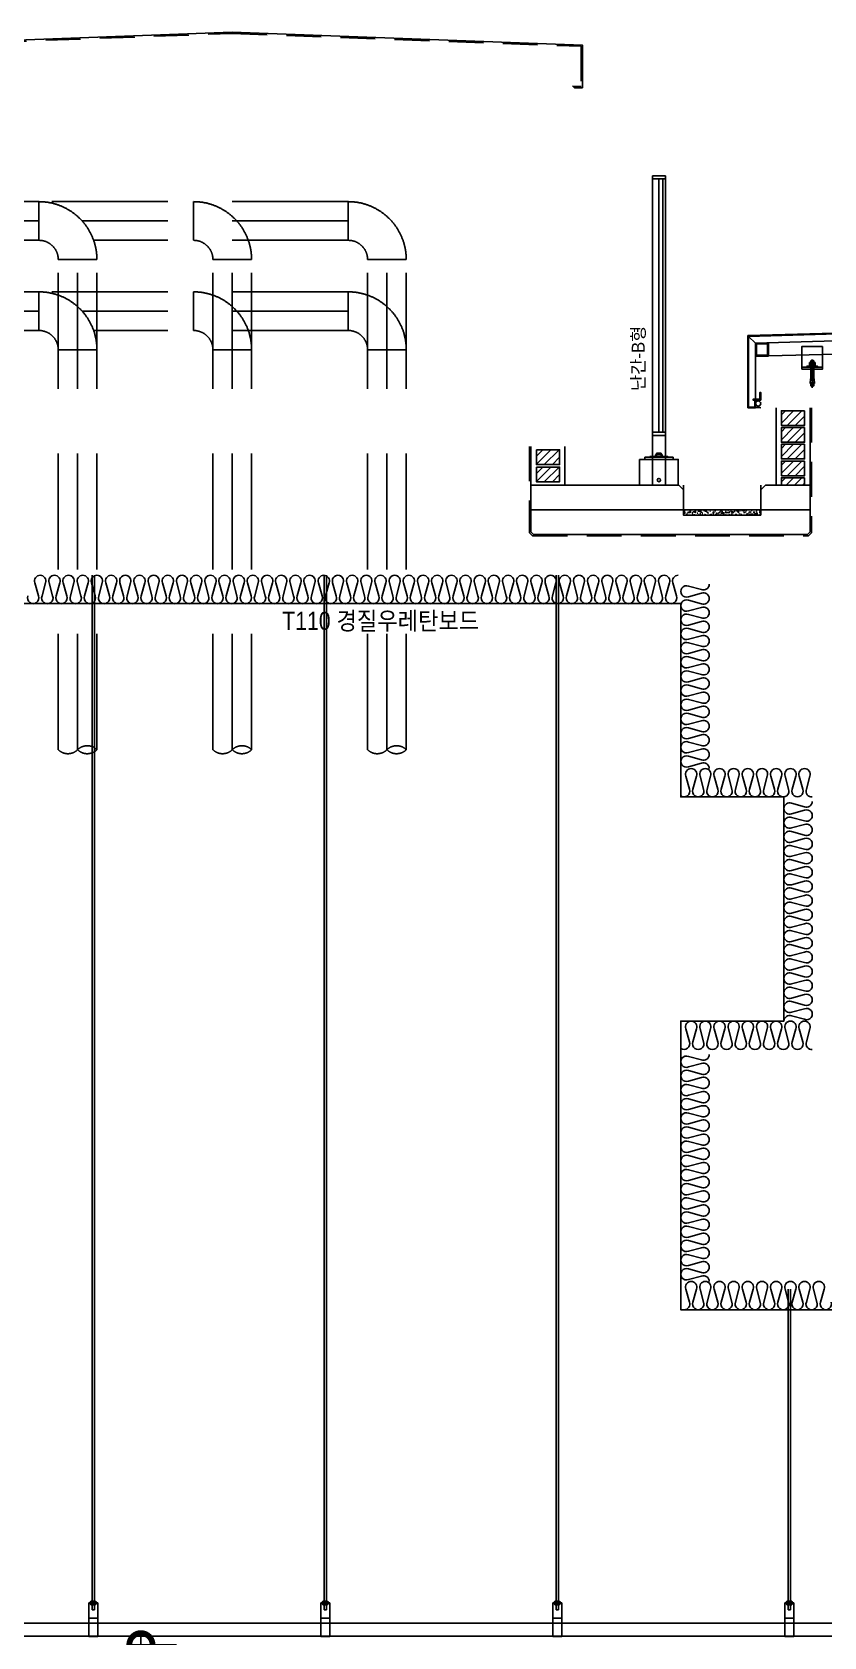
# Model space of a CAD drawing. Header units: millimetres. Extents: x 19868 to 801382, y -4805 to 85279.
# Drawn here: x 532012 to 535083, y 45309 to 51537 of the extents above; entities that cross this region are included whole.
import ezdxf
from ezdxf.enums import TextEntityAlignment as Align

# ---------------------------------------------------------------- set-up
doc = ezdxf.new("R2010")
doc.units = ezdxf.units.MM
doc.header["$LTSCALE"] = 250
doc.linetypes.add('HID', pattern=[2.8, 1.8, -1])
doc.layers.get('Defpoints').update_dxf_attribs({"color": 151})
for name, color, linetype in [('0-Sheet', 7, 'Continuous'), ('A-CEIL_EL', 8, 'Continuous'), ('A-ELE-8', 8, 'Continuous'), ('A-ETC-8', 8, 'Continuous'), ('A-FIN', 6, 'Continuous'), ('A-FIN-8', 8, 'Continuous'), ('A-FIN-9', 7, 'Continuous'), ('A-HAT', 252, 'Continuous'), ('A-HAT-9', 9, 'Continuous'), ('A-HAT-WIREMESH', 9, 'g_mesh'), ('A-WALL', 3, 'Continuous'), ('A-WP', 1, 'HID'), ('ISL', 251, 'Continuous'), ('M-RLRG-Phase 1', 3, 'Continuous')]:
    doc.layers.add(name, color=color, linetype=linetype)
for name, color, linetype, plot in [('CK', 221, 'Continuous', False), ('NOPLOT', 191, 'Continuous', False), ('NOPLOT-단열', 225, 'Continuous', False)]:
    doc.layers.add(name, color=color, linetype=linetype, plot=plot)
doc.styles.add('Gdim', font='')
doc.styles.get('Gdim').set_extended_font_data('Dotum')
doc.linetypes.add('g_mesh', pattern='A,10,-0.8,["X",Gdim,S=0.6,R=0,X=-0.15,Y=-0.3],-0.8', length=11.6)
doc.dimstyles.new('Gdim50', dxfattribs={"dimscale": 30, "dimtxt": 3, "dimasz": 6, "dimexe": 1.5, "dimexo": 2, "dimgap": 1, "dimtad": 1, "dimdec": 0, "dimzin": 0, "dimdsep": 46, "dimlunit": 6, "dimtxsty": 'Gdim', "dimblk": 'DOTSMALL', "dimcen": 1.5, "dimdle": 1.5, "dimclrd": 256, "dimclre": 256, "dimclrt": 256, "dimazin": 0, "dimtfac": 1, "dimtdec": 0, "dimtix": 1, "dimtmove": 2, "dimatfit": 3, "dimldrblk": 'DOTSMALL', "dimfxl": 1.5, "dimtolj": 1, "dimtzin": 0, "dimlwd": -1, "dimlwe": -1, "dimarcsym": 1})

# ---------------------------------------------------------------- blocks, each defined once
blk = doc.blocks.new('A$C17189e19')
at = {"layer": 'A-HAT-9'}
h = blk.add_hatch(dxfattribs=at)
h.set_pattern_fill('AR-SAND', color=256, scale=0.3)
h.set_pattern_definition([(37.5, (-113396.389, 321843.363), (-0.4800094, 14.6823971), [0, -11.5824, 0, -12.954, 0, -12.3825]), (7.5, (-113396.389, 321843.363), (13.4856985, 21.504753), [0, -6.2484, 0, -10.4394, 0, -4.0005]), (327.5, (-113405.761, 321843.363), (23.7297711, 0.04311554), [0, -3.81, 0, -13.716, 0, -17.907]), (317.5, (-113405.761, 321843.363), (22.9066936, 6.6878797), [0, -1.905, 0, -8.9916, 0, -10.287])])
h.paths.add_polyline_path([(0, -96), (300, -96), (300, -116), (0, -116)])
at = {"layer": 'A-FIN'}
for points in [[(-18, 0), (0, -18), (0, -116), (300, -116), (300, -18), (318, 0)], [(0, -96), (300, -96)]]:
    blk.add_lwpolyline(points, dxfattribs=at)
at = {"layer": 'NOPLOT'}
for p, q in [((0, -18), (0, 0)), ((300, -18), (300, 0))]:
    blk.add_line(p, q, dxfattribs=at)
blk = doc.blocks.new('_DotSmall')
at = {"color": 0, "linetype": 'ByBlock', "const_width": 0.5}
blk.add_lwpolyline([(-0.0625, 0, 1), (0.0625, 0, 1)], format="xyb", close=True, dxfattribs=at)
blk = doc.blocks.new('*D84')
at = {"layer": 'CK', "transparency": 16777216}
for p, q in [((532572.1, 45278.9), (532388.8, 45278.9)), ((532433.8, 42233.9), (532433.8, 45323.9)), ((532572.1, 42278.9), (532388.8, 42278.9))]:
    blk.add_line(p, q, dxfattribs=at)
at = {"layer": 'Defpoints', "color": 0, "transparency": 16777216}
for p in [(532433.8, 45278.9), (532632.1, 45278.9), (532632.1, 42278.9)]:
    blk.add_point(p, dxfattribs=at)
at = {"layer": 'CK', "transparency": 16777216, "xscale": 180, "yscale": 180, "zscale": 180}
for p, rotation in [((532433.8, 45278.9), 90), ((532433.8, 42278.9), 270)]:
    blk.add_blockref('_DotSmall', p, dxfattribs=dict(at, rotation=rotation))
at = {"layer": 'CK', "transparency": 16777216, "insert": (532350.1, 43778.9), "char_height": 90, "attachment_point": 5, "rotation": 90, "style": 'Gdim'}
blk.add_mtext('\\A1;3,000', dxfattribs=at)
blk = doc.blocks.new('A$Cae507117')
at = {"layer": 'A-ETC-8'}
for points in [[(-50, 0), (-50, -50), (0, -50), (0, 0)], [(-46.8, -3.2), (-46.8, -46.8), (-3.2, -46.8), (-3.2, -3.2)]]:
    blk.add_lwpolyline(points, close=True, dxfattribs=at)
blk = doc.blocks.new('A$C2b0fb790')
at = {"layer": 'A-ETC-8'}
for points in [[(-50, 0), (-50, -100), (0, -100), (0, 0)], [(-46.8, -3.2), (-46.8, -96.8), (-3.2, -96.8), (-3.2, -3.2)]]:
    blk.add_lwpolyline(points, close=True, dxfattribs=at)
blk = doc.blocks.new('M12-STUD ANCHOR')
at = {"layer": 'A-ETC-8'}
for p, q in [((17.8, 33.7), (17.8, 40.7)), ((28.2, 30.2), (18, 31.2)), ((18, 28.2), (18, 31.2)), ((18, 31.2), (29.2, 31.2)), ((28.2, 27.2), (18, 28.2)), ((28.7, 42.2), (19.2, 42.2)), ((28.7, 32.2), (19.2, 32.2)), ((22.7, 48), (23.9, 49.2)), ((34.7, 48), (22.7, 48)), ((22.7, -20.8), (22.7, 48)), ((23.3, 33.7), (23.3, 40.7)), ((33.5, 49.2), (23.9, 49.2)), ((23.9, -20.8), (23.9, 49.2)), ((28.2, 27.2), (28.2, 30.2)), ((39.5, 28.2), (28.2, 28.2)), ((28.7, 54.2), (28.7, -55.8)), ((28.7, 42.2), (38.2, 42.2)), ((28.7, 32.2), (38.2, 32.2)), ((29.2, 29.2), (29.2, 32.2)), ((39.5, 31.2), (29.2, 32.2)), ((39.5, 28.2), (29.2, 29.2)), ((33.5, 49.2), (34.7, 48)), ((33.5, -20.8), (33.5, 49.2)), ((34.2, 33.7), (34.2, 40.7)), ((34.7, -20.8), (34.7, 48)), ((39.5, 28.2), (39.5, 31.2)), ((39.7, 33.7), (39.7, 40.7)), ((20.5, -38.8), (21.7, -20.8)), ((28.7, -38.8), (20.5, -38.8)), ((21.7, -20.8), (24.3, -20.8)), ((22.7, -18.4), (34.7, -18.4)), ((22.7, -38.8), (22.7, -48.4)), ((22.7, -41.2), (34.7, -41.2)), ((22.7, -42.4), (34.7, -42.4)), ((22.7, -48.4), (28.7, -48.4)), ((28.7, -50.8), (22.7, -48.4)), ((28.7, -20.8), (24.8, -20.8)), ((25.8, -32.3), (32, -26.1)), ((26.2, -32.6), (32.3, -26.5)), ((31.1, -35.9), (27.5, -35.9)), ((31.1, -36.4), (27.5, -36.4)), ((35.7, -20.8), (28.7, -20.8)), ((31.1, -38.8), (28.7, -38.8)), ((28.7, -50.8), (34.7, -48.4)), ((34.7, -48.4), (28.7, -48.4)), ((32.3, -38.8), (36.9, -38.8)), ((34.7, -38.8), (34.7, -48.4)), ((36.9, -38.8), (35.7, -20.8))]:
    blk.add_line(p, q, dxfattribs=at)
for centre, radius, start, end in [((19.2, 40.7), 1.47, 90, 180), ((19.2, 33.7), 1.47, 180, 270), ((21.8, 40.7), 1.47, 360, 90), ((21.8, 33.7), 1.47, 270, 360), ((24.7, 40.7), 1.47, 90, 180), ((24.7, 33.7), 1.47, 180, 270), ((32.8, 40.7), 1.47, 360, 90), ((32.8, 33.7), 1.47, 270, 360), ((35.7, 40.7), 1.47, 90, 180), ((35.7, 33.7), 1.47, 180, 270), ((38.2, 40.7), 1.47, 360, 90), ((38.2, 33.7), 1.47, 270, 360), ((27.7, -21.9), 3.6, 161.96222, 315), ((27.7, -21.9), 3.12, 159.06665, 315), ((27.5, -34), 2.4, 135, 270), ((27.5, -34), 1.92, 135, 270), ((31.1, -25.3), 1.68, 315, 135), ((31.1, -25.3), 1.2, 315, 135), ((31.1, -37.6), 1.68, 314.41531, 90), ((31.1, -37.6), 1.2, 270, 90)]:
    blk.add_arc(centre, radius, start, end, dxfattribs=at)
blk = doc.blocks.new('A$C7453124a')
at = {"layer": 'A-ETC-8'}
for points in [[(-40, 88.4), (40, 88.4), (40, 0), (-40, 0)], [(-40, 8), (-40, 0), (40, 0), (40, 8)], [(-20, 8), (20, 8), (20, 12), (-20, 12)]]:
    blk.add_lwpolyline(points, close=True, dxfattribs=at)
blk.add_blockref('M12-STUD ANCHOR', (-28.7, -16.2), dxfattribs=at)
blk = doc.blocks.new('A$C632c858f')
at = {"layer": 'A-ETC-8'}
blk.add_arc((-2.8, 0), 24, 341.82483, 18.17517, dxfattribs=at)
blk.add_ellipse((34, 0), major_axis=(7.59, 0), ratio=0.987937, dxfattribs=at)
blk = doc.blocks.new('A$C72f80cf8')
at = {"layer": '0-Sheet'}
for p, q in [((630, 150), (-50, 130)), ((-50, 130), (-50, -150)), ((-47, 127.1), (627, 146.9)), ((-47, -147), (-47, 127.1)), ((627, 146.9), (627, 53)), ((630, 50), (630, 150)), ((627, 53), (555, 53)), ((558, 50), (630, 50)), ((-23, -120), (-23, -147)), ((-8, -120), (-20, -120)), ((-20, -150), (-20, -123)), ((-20, -123), (-8, -123)), ((-8, -123), (-8, -120)), ((-50, -150), (-20, -150)), ((-23, -147), (-47, -147))]:
    blk.add_line(p, q, dxfattribs=at)
at = {"layer": 'A-ETC-8'}
for p, q in [((-20, 100.9), (-47, 127)), ((600, 119.2), (627, 146.9)), ((600, 80), (627, 53))]:
    blk.add_line(p, q, dxfattribs=at)
for points in [[(558, 53), (558, 80), (600, 80), (600, 119.2), (-20, 100.9), (-20, -123)], [(505, 63.8), (30, 51.1)]]:
    blk.add_lwpolyline(points, dxfattribs=at)
blk.add_lwpolyline([(0, -120), (-30, -120), (-30, -117), (-3, -117), (-3, -90), (0, -90)], close=True, dxfattribs=at)
blk.add_arc((-10, -213.7), 64.5, 81.08429, 98.91571, dxfattribs=at)
at = {"layer": 'A-ETC-8', "extrusion": (0, 0, -1)}
blk.add_ellipse((-10, -133.5), major_axis=(0, 10), ratio=0.999542, dxfattribs=at)
at = {"layer": 'A-FIN-9'}
for p, q in [((555, 53), (555, 43)), ((555, 43), (558, 43)), ((558, 43), (558, 50))]:
    blk.add_line(p, q, dxfattribs=at)
at = {"layer": 'A-ETC-8', "xscale": -1}
for name, p in [('A$Cae507117', (-20, 100.9)), ('A$C7453124a', (200, 0)), ('A$C2b0fb790', (505, 116.4)), ('A$C632c858f', (600, 42.5))]:
    blk.add_blockref(name, p, dxfattribs=at)
blk = doc.blocks.new('옥탑난간')
at = {"layer": 'A-ELE-8'}
for p, q in [((-25, 0), (-25, 1188)), ((-15, 205), (-15, 1188)), ((0, 205), (0, 1188)), ((25, 0), (25, 1188)), ((-35, 110.5), (35, 110.5)), ((-13, 117.5), (-13, 111.5)), ((11, 118.5), (-11, 118.5)), ((-9, 123.5), (-8, 124.5)), ((-9, 123.5), (-9, 111.5)), ((9, 123.5), (-9, 123.5)), ((8, 124.5), (-8, 124.5)), ((-8, 124.5), (-8, 118.5)), ((8, 124.5), (9, 123.5)), ((8, 124.5), (8, 118.5)), ((9, 123.5), (9, 111.5)), ((13, 117.5), (13, 111.5))]:
    blk.add_line(p, q, dxfattribs=at)
for points in [[(25, 1200), (-25, 1200), (-25, 1188), (25, 1188)], [(25, 205), (-25, 205), (-25, 193), (25, 193)], [(75, 100), (-75, 100), (-75, 0), (75, 0)], [(55, 108), (55, 100), (-55, 100), (-55, 108)], [(35, 108), (35, 110.5), (-35, 110.5), (-35, 108)]]:
    blk.add_lwpolyline(points, close=True, dxfattribs=at)
blk.add_circle((0, 19.5), 6.5, dxfattribs=at)
for centre, radius, start, end in [((-11, 116), 2.5, 36.8699, 143.1301), ((-11, 113), 2.5, 216.8699, 323.1301), ((0, 77.5), 41, 77.31962, 102.68038), ((0, 151.5), 41, 257.31962, 282.68038), ((11, 116), 2.5, 36.8699, 143.1301), ((11, 113), 2.5, 216.8699, 323.1301), ((11, 113), 2.5, 216.8699, 323.1301)]:
    blk.add_arc(centre, radius, start, end, dxfattribs=at)
blk = doc.blocks.new('A$C2c961f93')
at = {"layer": 'M-RLRG-Phase 1', "color": 5, "linetype": 'HID'}
for p, q in [((500, 2000), (-418.2, 2000)), ((500, 2000), (500, 1850)), ((1700, 2000), (500, 2000)), ((1100, 2000), (1100, 1850)), ((1700, 2000), (1700, 1850)), ((500, 1925), (-418.2, 1925)), ((1700, 1925), (667.7, 1925)), ((500, 1850), (-418.2, 1850)), ((1700, 1850), (712.1, 1850)), ((575, -126.8), (575, 1775)), ((575, 1775), (725, 1775)), ((650, -126.8), (650, 1775)), ((725, -126.8), (725, 1775)), ((1175, -126.8), (1175, 1775)), ((1175, 1775), (1325, 1775)), ((1250, -126.8), (1250, 1775)), ((1325, -126.8), (1325, 1775)), ((1775, -126.8), (1775, 1775)), ((1775, 1775), (1925, 1775)), ((1850, -126.8), (1850, 1775)), ((1925, -126.8), (1925, 1775)), ((500, 1650), (-418.2, 1650)), ((500, 1650), (500, 1500)), ((1700, 1650), (500, 1650, 0)), ((1100, 1650), (1100, 1500)), ((1700, 1650), (1700, 1500)), ((500, 1575), (-418.2, 1575)), ((1700, 1575), (667.7, 1575)), ((500, 1500), (-418.2, 1500)), ((1700, 1500), (712.1, 1500)), ((575, 1425), (725, 1425)), ((1175, 1425), (1325, 1425)), ((1775, 1425), (1925, 1425))]:
    blk.add_line(p, q, dxfattribs=at)
for centre, radius, start, end in [((-380.7, 1962.5), 53, 135, 225), ((-455.7, 1962.5), 53, 315, 45), ((500, 1775), 225, 0, 90), ((1100, 1775), 225, 0, 90), ((1700, 1775), 225, 0, 90), ((-380.7, 1887.5), 53, 135, 225), ((500, 1775), 75, 0, 90), ((1100, 1775), 75, 0, 90), ((1700, 1775), 75, 0, 90), ((-380.7, 1612.5), 53, 135, 225), ((-455.7, 1612.5), 53, 315, 45), ((500, 1425), 225, 0, 90), ((1100, 1425), 225, 0, 90), ((1700, 1425), 225, 0, 90), ((-380.7, 1537.5), 53, 135, 225), ((500, 1425), 75, 0, 90), ((1100, 1425), 75, 0, 90), ((1700, 1425), 75, 0, 90), ((687.5, -164.3), 53, 45, 135), ((1287.5, -164.3), 53, 45, 135), ((1887.5, -164.3), 53, 45, 135), ((612.5, -89.3), 53, 225, 315), ((687.5, -89.3), 53, 225, 315), ((1212.5, -89.3), 53, 225, 315), ((1287.5, -89.3), 53, 225, 315), ((1812.5, -89.3), 53, 225, 315), ((1887.5, -89.3), 53, 225, 315)]:
    blk.add_arc(centre, radius, start, end, dxfattribs=at)

msp = doc.modelspace()

# ---------------------------------------------------------------- hatches: boundary and pattern name
at = {"layer": 'A-HAT', "lineweight": -3}
h = msp.add_hatch(dxfattribs=at)
h.set_pattern_fill('ANSI31', color=256, scale=7, style=0)
h.set_pattern_definition([(45, (427782.234, 52389.054), (-15.715448, 15.715448), [])])
h.paths.add_polyline_path([(534918.2, 50067.4), (535008.2, 50067.4), (535008.2, 50010.4), (534918.2, 50010.4)])
h = msp.add_hatch(dxfattribs=at)
h.set_pattern_fill('ANSI31', color=256, scale=7, style=0)
h.set_pattern_definition([(45, (427782.234, 52324.054), (-15.715448, 15.715448), [])])
h.paths.add_polyline_path([(534918.2, 50002.4), (535008.2, 50002.4), (535008.2, 49945.4), (534918.2, 49945.4)])
h = msp.add_hatch(dxfattribs=at)
h.set_pattern_fill('ANSI31', color=256, scale=7, style=0)
h.set_pattern_definition([(45, (448182.236, 52237.554), (-15.715448, 15.715448), [])])
h.paths.add_polyline_path([(534058.2, 49915.9), (533968.2, 49915.9), (533968.2, 49858.9), (534058.2, 49858.9)])
h = msp.add_hatch(dxfattribs=at)
h.set_pattern_fill('ANSI31', color=256, scale=7, style=0)
h.set_pattern_definition([(45, (427782.234, 52259.054), (-15.715448, 15.715448), [])])
h.paths.add_polyline_path([(534918.2, 49937.4), (535008.2, 49937.4), (535008.2, 49880.4), (534918.2, 49880.4)])
h = msp.add_hatch(dxfattribs=at)
h.set_pattern_fill('ANSI31', color=256, scale=7, style=0)
h.set_pattern_definition([(45, (448182.236, 52170.554), (-15.715448, 15.715448), [])])
h.paths.add_polyline_path([(534058.2, 49848.9), (533968.2, 49848.9), (533968.2, 49791.9), (534058.2, 49791.9)])
h = msp.add_hatch(dxfattribs=at)
h.set_pattern_fill('ANSI31', color=256, scale=7, style=0)
h.set_pattern_definition([(45, (427782.234, 52194.054), (-15.715448, 15.715448), [])])
h.paths.add_polyline_path([(534918.2, 49872.4), (535008.2, 49872.4), (535008.2, 49815.4), (534918.2, 49815.4)])
h = msp.add_hatch(dxfattribs=at)
h.set_pattern_fill('ANSI31', color=256, scale=7, style=0)
h.set_pattern_definition([(45, (427782.234, 52129.054), (-15.715448, 15.715448), [])])
h.paths.add_polyline_path([(535008.2, 49778.9), (534918.2, 49778.9), (534918.2, 49807.4), (535008.2, 49807.4)])

# ---------------------------------------------------------------- linework, layer by layer
at = {"layer": 'A-CEIL_EL'}
for p, q in [((532244.2, 45414.7), (532244.2, 49428.9, 0)), ((532253.2, 45414.7), (532253.2, 49428.9, 0)), ((533144.2, 45414.7), (533144.2, 49428.9, 0)), ((533153.2, 45414.7), (533153.2, 49428.9, 0)), ((534044.2, 45414.7), (534044.2, 49428.9, 0)), ((534053.2, 45414.7), (534053.2, 49428.9, 0)), ((534944.2, 45414.7), (534944.2, 46658.9, 0)), ((534953.2, 45414.7), (534953.2, 46658.9, 0)), ((532231.2, 45310.7), (532231.2, 45441.9)), ((532231.2, 45441.9), (532266.2, 45441.9)), ((532231.2, 45440.7), (532266.2, 45440.7)), ((532235.2, 45443.4), (532262.2, 45443.4)), ((532235.2, 45443.4), (532235.2, 45441.9)), ((532235.2, 45440.7), (532235.2, 45439.2)), ((532235.2, 45439.2), (532262.2, 45439.2)), ((532239.2, 45448.4), (532258.2, 45448.4)), ((532239.2, 45448.4), (532239.2, 45443.4)), ((532239.2, 45439.2), (532239.2, 45434.2)), ((532239.2, 45434.2), (532258.2, 45434.2)), ((532244.2, 45414.7), (532244.2, 45434.2)), ((532253.2, 45414.7), (532253.2, 45434.2)), ((532258.2, 45448.4), (532258.2, 45443.4)), ((532258.2, 45439.2), (532258.2, 45434.2)), ((532262.2, 45443.4), (532262.2, 45441.9)), ((532262.2, 45440.7), (532262.2, 45439.2)), ((532266.2, 45310.7), (532266.2, 45441.9)), ((533131.2, 45310.7), (533131.2, 45441.9)), ((533131.2, 45441.9), (533166.2, 45441.9)), ((533131.2, 45440.7), (533166.2, 45440.7)), ((533135.2, 45443.4), (533162.2, 45443.4)), ((533135.2, 45443.4), (533135.2, 45441.9)), ((533135.2, 45440.7), (533135.2, 45439.2)), ((533135.2, 45439.2), (533162.2, 45439.2)), ((533139.2, 45448.4), (533158.2, 45448.4)), ((533139.2, 45448.4), (533139.2, 45443.4)), ((533139.2, 45439.2), (533139.2, 45434.2)), ((533139.2, 45434.2), (533158.2, 45434.2)), ((533144.2, 45414.7), (533144.2, 45434.2)), ((533153.2, 45414.7), (533153.2, 45434.2)), ((533158.2, 45448.4), (533158.2, 45443.4)), ((533158.2, 45439.2), (533158.2, 45434.2)), ((533162.2, 45443.4), (533162.2, 45441.9)), ((533162.2, 45440.7), (533162.2, 45439.2)), ((533166.2, 45310.7), (533166.2, 45441.9)), ((534031.2, 45310.7), (534031.2, 45441.9)), ((534031.2, 45441.9), (534066.2, 45441.9)), ((534031.2, 45440.7), (534066.2, 45440.7)), ((534035.2, 45443.4), (534062.2, 45443.4)), ((534035.2, 45443.4), (534035.2, 45441.9)), ((534035.2, 45440.7), (534035.2, 45439.2)), ((534035.2, 45439.2), (534062.2, 45439.2)), ((534039.2, 45448.4), (534058.2, 45448.4)), ((534039.2, 45448.4), (534039.2, 45443.4)), ((534039.2, 45439.2), (534039.2, 45434.2)), ((534039.2, 45434.2), (534058.2, 45434.2)), ((534044.2, 45414.7), (534044.2, 45434.2)), ((534053.2, 45414.7), (534053.2, 45434.2)), ((534058.2, 45448.4), (534058.2, 45443.4)), ((534058.2, 45439.2), (534058.2, 45434.2)), ((534062.2, 45443.4), (534062.2, 45441.9)), ((534062.2, 45440.7), (534062.2, 45439.2)), ((534066.2, 45310.7), (534066.2, 45441.9)), ((534931.2, 45310.7), (534931.2, 45441.9)), ((534931.2, 45441.9), (534966.2, 45441.9)), ((534931.2, 45440.7), (534966.2, 45440.7)), ((534935.2, 45443.4), (534962.2, 45443.4)), ((534935.2, 45443.4), (534935.2, 45441.9)), ((534935.2, 45440.7), (534935.2, 45439.2)), ((534935.2, 45439.2), (534962.2, 45439.2)), ((534939.2, 45448.4), (534958.2, 45448.4)), ((534939.2, 45448.4), (534939.2, 45443.4)), ((534939.2, 45439.2), (534939.2, 45434.2)), ((534939.2, 45434.2), (534958.2, 45434.2)), ((534944.2, 45414.7), (534944.2, 45434.2)), ((534953.2, 45414.7), (534953.2, 45434.2)), ((534958.2, 45448.4), (534958.2, 45443.4)), ((534958.2, 45439.2), (534958.2, 45434.2)), ((534962.2, 45443.4), (534962.2, 45441.9)), ((534962.2, 45440.7), (534962.2, 45439.2)), ((534966.2, 45310.7), (534966.2, 45441.9)), ((531781.2, 45361.9), (538100.8, 45361.9)), ((532231.2, 45382.4), (532266.2, 45382.4)), ((532231.2, 45361.9), (532266.2, 45361.9)), ((533131.2, 45382.4), (533166.2, 45382.4)), ((533131.2, 45361.9), (533166.2, 45361.9)), ((534031.2, 45382.4), (534066.2, 45382.4)), ((534031.2, 45361.9), (534066.2, 45361.9)), ((534931.2, 45382.4), (534966.2, 45382.4)), ((534931.2, 45361.9), (534966.2, 45361.9)), ((531781.2, 45311.9), (538138.2, 45311.9)), ((532231.2, 45311.9), (532266.2, 45311.9)), ((532231.2, 45310.7), (532266.2, 45310.7)), ((533131.2, 45311.9), (533166.2, 45311.9)), ((533131.2, 45310.7), (533166.2, 45310.7)), ((534031.2, 45311.9), (534066.2, 45311.9)), ((534031.2, 45310.7), (534066.2, 45310.7)), ((534931.2, 45311.9), (534966.2, 45311.9)), ((534931.2, 45310.7), (534966.2, 45310.7))]:
    msp.add_line(p, q, dxfattribs=at)
for centre in [(532248.7, 45426.3), (533148.7, 45426.3), (534048.7, 45426.3), (534948.7, 45426.3)]:
    msp.add_arc(centre, 12.4, 248.71498, 291.28502, dxfattribs=at)
at = {"layer": 'A-FIN'}
for p, q in [((534898.2, 49778.9), (534898.2, 50078.9)), ((534078.2, 49778.9), (534078.2, 49928.9)), ((534520.2, 49778.9), (533946.2, 49778.9)), ((534856.2, 49778.9), (535030.2, 49778.9))]:
    msp.add_line(p, q, dxfattribs=at)
at = {"layer": 'A-FIN-8'}
for p, q in [((534108.2, 51328.9), (534116.2, 51320.9)), ((535030.2, 50078.9), (535030.2, 49597.1)), ((533946.2, 49928.9), (533946.2, 49597.1)), ((533956.4, 49586.9), (533946.2, 49597.1)), ((533956.4, 49586.9), (535020, 49586.9)), ((535020, 49586.9), (535030.2, 49597.1))]:
    msp.add_line(p, q, dxfattribs=at)
msp.add_lwpolyline([(531460.2, 51320.9), (531430.2, 51320.9), (531430.2, 51486.6), (532788.2, 51536.9), (534146.2, 51486.6), (534146.2, 51320.9), (534116.2, 51320.9)], dxfattribs=at)
at = {"layer": 'A-HAT-WIREMESH', "ltscale": 0.6}
msp.add_line((535030.2, 49682.9), (533946.2, 49682.9), dxfattribs=at)
at = {"layer": 'A-WALL'}
for points in [[(535008.2, 50067.4), (535008.2, 50010.4), (534918.2, 50010.4), (534918.2, 50067.4)], [(535008.2, 50002.4), (535008.2, 49945.4), (534918.2, 49945.4), (534918.2, 50002.4)], [(533968.2, 49915.9), (533968.2, 49858.9), (534058.2, 49858.9), (534058.2, 49915.9)], [(535008.2, 49937.4), (535008.2, 49880.4), (534918.2, 49880.4), (534918.2, 49937.4)], [(533968.2, 49848.9), (533968.2, 49791.9), (534058.2, 49791.9), (534058.2, 49848.9)], [(535008.2, 49872.4), (535008.2, 49815.4), (534918.2, 49815.4), (534918.2, 49872.4)], [(535008.2, 49807.4), (535008.2, 49778.9), (534918.2, 49778.9), (534918.2, 49807.4)]]:
    msp.add_lwpolyline(points, close=True, dxfattribs=at)
at = {"layer": 'A-WP', "ltscale": 0.3}
for p, q in [((535035.2, 50078.9), (535035.2, 49594.1)), ((533941.2, 49928.9), (533941.2, 49594.1)), ((533953.4, 49581.9), (533941.2, 49594.1)), ((533953.4, 49581.9), (535023.1, 49581.9)), ((535023.1, 49581.9), (535035.2, 49594.1))]:
    msp.add_line(p, q, dxfattribs=at)
msp.add_lwpolyline([(531465.2, 51325.9), (531435.2, 51325.9), (531435.2, 51481.8), (532788.2, 51531.9), (534141.2, 51481.8), (534141.2, 51325.9), (534111.2, 51325.9)], dxfattribs=at)
at = {"layer": 'ISL'}
for points in [[(534518.2, 49428.9, 0.524856), (534497.6, 49399.1), (534511.3, 49348.7, -1.449198), (534470.1, 49348.7), (534483.8, 49399.1, 0.524856), (534463.2, 49428.9, 0.524856), (534442.6, 49399.1), (534456.3, 49348.7, -1.449198), (534415.1, 49348.7), (534428.8, 49399.1, 0.524856), (534408.2, 49428.9, 0.524856), (534387.6, 49399.1), (534401.3, 49348.7, -1.449198), (534360.1, 49348.7), (534373.8, 49399.1, 0.524856), (534353.2, 49428.9, 0.524856), (534332.6, 49399.1), (534346.3, 49348.7, -1.449198), (534305.1, 49348.7), (534318.8, 49399.1, 0.524856), (534298.2, 49428.9, 0.524856), (534277.6, 49399.1), (534291.3, 49348.7, -1.449198), (534250.1, 49348.7), (534263.8, 49399.1, 0.524856), (534243.2, 49428.9, 0.524856), (534222.6, 49399.1), (534236.3, 49348.7, -1.449198), (534195.1, 49348.7), (534208.8, 49399.1, 0.524856), (534188.2, 49428.9, 0.524856), (534167.6, 49399.1), (534181.3, 49348.7, -1.449198), (534140.1, 49348.7), (534153.8, 49399.1, 0.524856), (534133.2, 49428.9, 0.524856), (534112.6, 49399.1), (534126.3, 49348.7, -1.449198), (534085.1, 49348.7), (534098.8, 49399.1, 0.524856), (534078.2, 49428.9, 0.524856), (534057.6, 49399.1), (534071.3, 49348.7, -1.449198), (534030.1, 49348.7), (534043.8, 49399.1, 0.524856), (534023.2, 49428.9, 0.524856), (534002.6, 49399.1), (534016.3, 49348.7, -1.449198), (533975.1, 49348.7), (533988.8, 49399.1, 0.524856), (533968.2, 49428.9, 0.524856), (533947.6, 49399.1), (533961.3, 49348.7, -1.449198), (533920.1, 49348.7), (533933.8, 49399.1, 0.524856), (533913.2, 49428.9, 0.524856), (533892.6, 49399.1), (533906.3, 49348.7, -1.449198), (533865.1, 49348.7), (533878.8, 49399.1, 0.524856), (533858.2, 49428.9, 0.524856), (533837.6, 49399.1), (533851.3, 49348.7, -1.449198), (533810.1, 49348.7), (533823.8, 49399.1, 0.524856), (533803.2, 49428.9, 0.524856), (533782.6, 49399.1), (533796.3, 49348.7, -1.449198), (533755.1, 49348.7), (533768.8, 49399.1, 0.524856), (533748.2, 49428.9, 0.524856), (533727.6, 49399.1), (533741.3, 49348.7, -1.449198), (533700.1, 49348.7), (533713.8, 49399.1, 0.524856), (533693.2, 49428.9, 0.524856), (533672.6, 49399.1), (533686.3, 49348.7, -1.449198), (533645.1, 49348.7), (533658.8, 49399.1, 0.524856), (533638.2, 49428.9, 0.524856), (533617.6, 49399.1), (533631.3, 49348.7, -1.449198), (533590.1, 49348.7), (533603.8, 49399.1, 0.524856), (533583.2, 49428.9, 0.524856), (533562.6, 49399.1), (533576.3, 49348.7, -1.449198), (533535.1, 49348.7), (533548.8, 49399.1, 0.524856), (533528.2, 49428.9, 0.524856), (533507.6, 49399.1), (533521.3, 49348.7, -1.449198), (533480.1, 49348.7), (533493.8, 49399.1, 0.524856), (533473.2, 49428.9, 0.524856), (533452.6, 49399.1), (533466.3, 49348.7, -1.449198), (533425.1, 49348.7), (533438.8, 49399.1, 0.524856), (533418.2, 49428.9, 0.524856), (533397.6, 49399.1), (533411.3, 49348.7, -1.449198), (533370.1, 49348.7), (533383.8, 49399.1, 0.524856), (533363.2, 49428.9, 0.524856), (533342.6, 49399.1), (533356.3, 49348.7, -1.449198), (533315.1, 49348.7), (533328.8, 49399.1, 0.524856), (533308.2, 49428.9, 0.524856), (533287.6, 49399.1), (533301.3, 49348.7, -1.449198), (533260.1, 49348.7), (533273.8, 49399.1, 0.524856), (533253.2, 49428.9, 0.524856), (533232.6, 49399.1), (533246.3, 49348.7, -1.449198), (533205.1, 49348.7), (533218.8, 49399.1, 0.524856), (533198.2, 49428.9, 0.524856), (533177.6, 49399.1), (533191.3, 49348.7, -1.449198), (533150.1, 49348.7), (533163.8, 49399.1, 0.524856), (533143.2, 49428.9, 0.524856), (533122.6, 49399.1), (533136.3, 49348.7, -1.449198), (533095.1, 49348.7), (533108.8, 49399.1, 0.524856), (533088.2, 49428.9, 0.524856), (533067.6, 49399.1), (533081.3, 49348.7, -1.449198), (533040.1, 49348.7), (533053.8, 49399.1, 0.524856), (533033.2, 49428.9, 0.524856), (533012.6, 49399.1), (533026.3, 49348.7, -1.449198), (532985.1, 49348.7), (532998.8, 49399.1, 0.524856), (532978.2, 49428.9, 0.524856), (532957.6, 49399.1), (532971.3, 49348.7, -1.449198), (532930.1, 49348.7), (532943.8, 49399.1, 0.524856), (532923.2, 49428.9, 0.524856), (532902.6, 49399.1), (532916.3, 49348.7, -1.449198), (532875.1, 49348.7), (532888.8, 49399.1, 0.524856), (532868.2, 49428.9, 0.524856), (532847.6, 49399.1), (532861.3, 49348.7, -1.449198), (532820.1, 49348.7), (532833.8, 49399.1, 0.524856), (532813.2, 49428.9, 0.524856), (532792.6, 49399.1), (532806.3, 49348.7, -1.449198), (532765.1, 49348.7), (532778.8, 49399.1, 0.524856), (532758.2, 49428.9, 0.524856), (532737.6, 49399.1), (532751.3, 49348.7, -1.449198), (532710.1, 49348.7), (532723.8, 49399.1, 0.524856), (532703.2, 49428.9, 0.524856), (532682.6, 49399.1), (532696.3, 49348.7, -1.449198), (532655.1, 49348.7), (532668.8, 49399.1, 0.524856), (532648.2, 49428.9, 0.524856), (532627.6, 49399.1), (532641.3, 49348.7, -1.449198), (532600.1, 49348.7), (532613.8, 49399.1, 0.524856), (532593.2, 49428.9, 0.524856), (532572.6, 49399.1), (532586.3, 49348.7, -1.449198), (532545.1, 49348.7), (532558.8, 49399.1, 0.524856), (532538.2, 49428.9, 0.524856), (532517.6, 49399.1), (532531.3, 49348.7, -1.449198), (532490.1, 49348.7), (532503.8, 49399.1, 0.524856), (532483.2, 49428.9, 0.524856), (532462.6, 49399.1), (532476.3, 49348.7, -1.449198), (532435.1, 49348.7), (532448.8, 49399.1, 0.524856), (532428.2, 49428.9, 0.524856), (532407.6, 49399.1), (532421.3, 49348.7, -1.449198), (532380.1, 49348.7), (532393.8, 49399.1, 0.524856), (532373.2, 49428.9, 0.524856), (532352.6, 49399.1), (532366.3, 49348.7, -1.449198), (532325.1, 49348.7), (532338.8, 49399.1, 0.524856), (532318.2, 49428.9, 0.524856), (532297.6, 49399.1), (532311.3, 49348.7, -1.449198), (532270.1, 49348.7), (532283.8, 49399.1, 0.524856), (532263.2, 49428.9, 0.524856), (532242.6, 49399.1), (532256.3, 49348.7, -1.449198), (532215.1, 49348.7), (532228.8, 49399.1, 0.524856), (532208.2, 49428.9, 0.524856), (532187.6, 49399.1), (532201.3, 49348.7, -1.449198), (532160.1, 49348.7), (532173.8, 49399.1, 0.524856), (532153.2, 49428.9, 0.524856), (532132.6, 49399.1), (532146.3, 49348.7, -1.449198), (532105.1, 49348.7), (532118.8, 49399.1, 0.524856), (532098.2, 49428.9, 0.524856), (532077.6, 49399.1), (532091.3, 49348.7, -1.449198), (532050.1, 49348.7), (532063.8, 49399.1, 0.524856), (532043.2, 49428.9, 0.524856), (532022.6, 49399.1), (532036.3, 49348.7, -1.449198), (531995.1, 49348.7)], [(534638.2, 48678.9, 0.524856), (534608.4, 48699.5), (534558, 48685.9, -1.449198), (534558, 48727), (534608.4, 48713.4, 0.524856), (534638.2, 48733.9, 0.524856), (534608.4, 48754.5), (534558, 48740.9, -1.449198), (534558, 48782), (534608.4, 48768.4, 0.524856), (534638.2, 48788.9, 0.524856), (534608.4, 48809.5), (534558, 48795.9, -1.449198), (534558, 48837), (534608.4, 48823.4, 0.524856), (534638.2, 48843.9, 0.524856), (534608.4, 48864.5), (534558, 48850.9, -1.449198), (534558, 48892), (534608.4, 48878.4, 0.524856), (534638.2, 48898.9, 0.524856), (534608.4, 48919.5), (534558, 48905.9, -1.449198), (534558, 48947), (534608.4, 48933.4, 0.524856), (534638.2, 48953.9, 0.524856), (534608.4, 48974.5), (534558, 48960.9, -1.449198), (534558, 49002), (534608.4, 48988.4, 0.524856), (534638.2, 49008.9, 0.524856), (534608.4, 49029.5), (534558, 49015.9, -1.449198), (534558, 49057), (534608.4, 49043.4, 0.524856), (534638.2, 49063.9, 0.524856), (534608.4, 49084.5), (534558, 49070.9, -1.449198), (534558, 49112), (534608.4, 49098.4, 0.524856), (534638.2, 49118.9, 0.524856), (534608.4, 49139.5), (534558, 49125.9, -1.449198), (534558, 49167), (534608.4, 49153.4, 0.524856), (534638.2, 49173.9, 0.524856), (534608.4, 49194.5), (534558, 49180.9, -1.449198), (534558, 49222), (534608.4, 49208.4, 0.524856), (534638.2, 49228.9, 0.524856), (534608.4, 49249.5), (534558, 49235.9, -1.449198), (534558, 49277), (534608.4, 49263.4, 0.524856), (534638.2, 49283.9, 0.524856), (534608.4, 49304.5), (534558, 49290.9, -1.449198), (534558, 49332), (534608.4, 49318.4, 0.524856), (534638.2, 49338.9, 0.524856), (534608.4, 49359.5), (534558, 49345.9, -1.449198), (534558, 49387), (534608.4, 49373.4, 0.524856), (534638.2, 49393.9)], [(535038.2, 48569.1, -0.561806), (535015.1, 48598.7), (535028.8, 48649.1, 0.524856), (535008.2, 48678.9, 0.524856), (534987.6, 48649.1), (535001.3, 48598.7, -1.449198), (534960.1, 48598.7), (534973.8, 48649.1, 0.524856), (534953.2, 48678.9, 0.524856), (534932.6, 48649.1), (534946.3, 48598.7, -1.449198), (534905.1, 48598.7), (534918.8, 48649.1, 0.524856), (534898.2, 48678.9, 0.524856), (534877.6, 48649.1), (534891.3, 48598.7, -1.449198), (534850.1, 48598.7), (534863.8, 48649.1, 0.524856), (534843.2, 48678.9, 0.524856), (534822.6, 48649.1), (534836.3, 48598.7, -1.449198), (534795.1, 48598.7), (534808.8, 48649.1, 0.524856), (534788.2, 48678.9, 0.524856), (534767.6, 48649.1), (534781.3, 48598.7, -1.449198), (534740.1, 48598.7), (534753.8, 48649.1, 0.524856), (534733.2, 48678.9, 0.524856), (534712.6, 48649.1), (534726.3, 48598.7, -1.449198), (534685.1, 48598.7), (534698.8, 48649.1, 0.524856), (534678.2, 48678.9, 0.524856), (534657.6, 48649.1), (534671.3, 48598.7, -1.449198), (534630.1, 48598.7), (534643.8, 48649.1, 0.524856), (534623.2, 48678.9, 0.524856), (534602.6, 48649.1), (534616.3, 48598.7, -1.449198), (534575.1, 48598.7), (534588.8, 48649.1, 0.524856), (534568.2, 48678.9, 0.524856), (534547.6, 48649.1), (534561.3, 48598.7, -0.735956), (534528.2, 48572.8)], [(534928.2, 47698.9, -0.524856), (534958, 47719.5), (535008.4, 47705.9, 1.449198), (535008.4, 47747), (534958, 47733.4, -0.524856), (534928.2, 47753.9, -0.524856), (534958, 47774.5), (535008.4, 47760.9, 1.449198), (535008.4, 47802), (534958, 47788.4, -0.524856), (534928.2, 47808.9, -0.524856), (534958, 47829.5), (535008.4, 47815.9, 1.449198), (535008.4, 47857), (534958, 47843.4, -0.524856), (534928.2, 47863.9, -0.524856), (534958, 47884.5), (535008.4, 47870.9, 1.449198), (535008.4, 47912), (534958, 47898.4, -0.524856), (534928.2, 47918.9, -0.524856), (534958, 47939.5), (535008.4, 47925.9, 1.449198), (535008.4, 47967), (534958, 47953.4, -0.524856), (534928.2, 47973.9, -0.524856), (534958, 47994.5), (535008.4, 47980.9, 1.449198), (535008.4, 48022), (534958, 48008.4, -0.524856), (534928.2, 48028.9, -0.524856), (534958, 48049.5), (535008.4, 48035.9, 1.449198), (535008.4, 48077), (534958, 48063.4, -0.524856), (534928.2, 48083.9, -0.524856), (534958, 48104.5), (535008.4, 48090.9, 1.449198), (535008.4, 48132), (534958, 48118.4, -0.524856), (534928.2, 48138.9, -0.524856), (534958, 48159.5), (535008.4, 48145.9, 1.449198), (535008.4, 48187), (534958, 48173.4, -0.524856), (534928.2, 48193.9, -0.524856), (534958, 48214.5), (535008.4, 48200.9, 1.449198), (535008.4, 48242), (534958, 48228.4, -0.524856), (534928.2, 48248.9, -0.524856), (534958, 48269.5), (535008.4, 48255.9, 1.449198), (535008.4, 48297), (534958, 48283.4, -0.524856), (534928.2, 48303.9, -0.524856), (534958, 48324.5), (535008.4, 48310.9, 1.449198), (535008.4, 48352), (534958, 48338.4, -0.524856), (534928.2, 48358.9, -0.524856), (534958, 48379.5), (535008.4, 48365.9, 1.449198), (535008.4, 48407), (534958, 48393.4, -0.524856), (534928.2, 48413.9, -0.524856), (534958, 48434.5), (535008.4, 48420.9, 0.524933), (535038.2, 48441.4, 0.524933), (535008.4, 48462), (534958, 48448.4, -0.524856), (534928.2, 48468.9, -0.524856), (534958, 48489.5), (535008.4, 48475.9, 1.449198), (535008.4, 48517), (534958, 48503.4, -0.524856), (534928.2, 48523.9, -0.524856), (534958, 48544.5), (535008.4, 48530.9, 0.524933), (535038.2, 48551.4)], [(535038.2, 47589.1, -0.561806), (535015.1, 47618.7), (535028.8, 47669.1, 0.524856), (535008.2, 47698.9, 0.524856), (534987.6, 47669.1), (535001.3, 47618.7, -1.449198), (534960.1, 47618.7), (534973.8, 47669.1, 0.524856), (534953.2, 47698.9, 0.524856), (534932.6, 47669.1), (534946.3, 47618.7, -1.449198), (534905.1, 47618.7), (534918.8, 47669.1, 0.524856), (534898.2, 47698.9, 0.524856), (534877.6, 47669.1), (534891.3, 47618.7, -1.449198), (534850.1, 47618.7), (534863.8, 47669.1, 0.524856), (534843.2, 47698.9, 0.524856), (534822.6, 47669.1), (534836.3, 47618.7, -1.449198), (534795.1, 47618.7), (534808.8, 47669.1, 0.524856), (534788.2, 47698.9, 0.524856), (534767.6, 47669.1), (534781.3, 47618.7, -1.449198), (534740.1, 47618.7), (534753.8, 47669.1, 0.524856), (534733.2, 47698.9, 0.524856), (534712.6, 47669.1), (534726.3, 47618.7, -1.449198), (534685.1, 47618.7), (534698.8, 47669.1, 0.524856), (534678.2, 47698.9, 0.524856), (534657.6, 47669.1), (534671.3, 47618.7, -1.449198), (534630.1, 47618.7), (534643.8, 47669.1, 0.524856), (534623.2, 47698.9, 0.524856), (534602.6, 47669.1), (534616.3, 47618.7, -1.449198), (534575.1, 47618.7), (534588.8, 47669.1, 0.524856), (534568.2, 47698.9, 0.524856), (534547.6, 47669.1), (534561.3, 47618.7, -0.735956), (534528.2, 47592.8)], [(534638.2, 46688.9, 0.524856), (534608.4, 46709.5), (534558, 46695.9, -1.449198), (534558, 46737), (534608.4, 46723.4, 0.524856), (534638.2, 46743.9, 0.524856), (534608.4, 46764.5), (534558, 46750.9, -1.449198), (534558, 46792), (534608.4, 46778.4, 0.524856), (534638.2, 46798.9, 0.524856), (534608.4, 46819.5), (534558, 46805.9, -1.449198), (534558, 46847), (534608.4, 46833.4, 0.524856), (534638.2, 46853.9, 0.524856), (534608.4, 46874.5), (534558, 46860.9, -1.449198), (534558, 46902), (534608.4, 46888.4, 0.524856), (534638.2, 46908.9, 0.524856), (534608.4, 46929.5), (534558, 46915.9, -1.449198), (534558, 46957), (534608.4, 46943.4, 0.524856), (534638.2, 46963.9, 0.524856), (534608.4, 46984.5), (534558, 46970.9, -1.449198), (534558, 47012), (534608.4, 46998.4, 0.524856), (534638.2, 47018.9, 0.524856), (534608.4, 47039.5), (534558, 47025.9, -1.449198), (534558, 47067), (534608.4, 47053.4, 0.524856), (534638.2, 47073.9, 0.524856), (534608.4, 47094.5), (534558, 47080.9, -1.449198), (534558, 47122), (534608.4, 47108.4, 0.524856), (534638.2, 47128.9, 0.524856), (534608.4, 47149.5), (534558, 47135.9, -1.449198), (534558, 47177), (534608.4, 47163.4, 0.524856), (534638.2, 47183.9, 0.524856), (534608.4, 47204.5), (534558, 47190.9, -1.449198), (534558, 47232), (534608.4, 47218.4, 0.524856), (534638.2, 47238.9, 0.524856), (534608.4, 47259.5), (534558, 47245.9, -1.449198), (534558, 47287), (534608.4, 47273.4, 0.524856), (534638.2, 47293.9, 0.524856), (534608.4, 47314.5), (534558, 47300.9, -1.449198), (534558, 47342), (534608.4, 47328.4, 0.524856), (534638.2, 47348.9, 0.524856), (534608.4, 47369.5), (534558, 47355.9, -1.449198), (534558, 47397), (534608.4, 47383.4, 0.524856), (534638.2, 47403.9, 0.524856), (534608.4, 47424.5), (534558, 47410.9, -1.449198), (534558, 47452), (534608.4, 47438.4, 0.524856), (534638.2, 47458.9, 0.524856), (534608.4, 47479.5), (534558, 47465.9, -1.449198), (534558, 47507), (534608.4, 47493.4, 0.524856), (534638.2, 47513.9, 0.524856), (534608.4, 47534.5), (534558, 47520.9, -1.449198), (534558, 47562), (534608.4, 47548.4, 0.524856), (534638.2, 47568.9)], [(534540.7, 46578.9, 0.524952), (534561.3, 46608.7), (534547.6, 46659.1, -0.524856), (534568.2, 46688.9, -0.524856), (534588.8, 46659.1), (534575.1, 46608.7, 1.449198), (534616.3, 46608.7), (534602.6, 46659.1, -0.524856), (534623.2, 46688.9, -0.524856), (534643.8, 46659.1), (534630.1, 46608.7, 1.449198), (534671.3, 46608.7), (534657.6, 46659.1, -0.524856), (534678.2, 46688.9, -0.524856), (534698.8, 46659.1), (534685.1, 46608.7, 1.449198), (534726.3, 46608.7), (534712.6, 46659.1, -0.524856), (534733.2, 46688.9, -0.524856), (534753.8, 46659.1), (534740.1, 46608.7, 1.449198), (534781.3, 46608.7), (534767.6, 46659.1, -0.524856), (534788.2, 46688.9, -0.524856), (534808.8, 46659.1), (534795.1, 46608.7, 1.449198), (534836.3, 46608.7), (534822.6, 46659.1, -0.524856), (534843.2, 46688.9, -0.524856), (534863.8, 46659.1), (534850.1, 46608.7, 1.449198), (534891.3, 46608.7), (534877.6, 46659.1, -0.524856), (534898.2, 46688.9, -0.524856), (534918.8, 46659.1), (534905.1, 46608.7, 1.449198), (534946.3, 46608.7), (534932.6, 46659.1, -0.524856), (534953.2, 46688.9, -0.524856), (534973.8, 46659.1), (534960.1, 46608.7, 1.449198), (535001.3, 46608.7), (534987.6, 46659.1, -0.524856), (535008.2, 46688.9, -0.524856), (535028.8, 46659.1), (535015.1, 46608.7, 1.449198), (535056.3, 46608.7), (535042.6, 46659.1, -0.524856), (535063.2, 46688.9, -0.524856), (535083.8, 46659.1), (535070.1, 46608.7, 1.449198), (535111.3, 46608.7)]]:
    msp.add_lwpolyline(points, format="xyb", dxfattribs=at)
msp.add_lwpolyline([(507752.4, 47168.9), (508548.2, 47168.9), (508548.2, 47918.9), (511448.2, 47918.9), (511448.2, 49318.9), (522528.2, 49318.9), (522528.2, 48568.9), (523448.2, 48568.9), (523448.2, 49318.9), (531428.2, 49318.9), (531428.2, 48768.9), (531948.2, 48768.9), (531948.2, 49318.9), (534528.2, 49318.9), (534528.2, 48568.9), (534928.2, 48568.9), (534928.2, 47698.9), (534528.2, 47698.9), (534528.2, 46578.9), (537628.2, 46578.9)], dxfattribs=at)

# ---------------------------------------------------------------- block references
at = {"layer": '0-Sheet'}
msp.add_blockref('A$C72f80cf8', (534838.2, 50228.9), dxfattribs=at)
at = {"layer": 'A-ELE-8', "xscale": -1}
msp.add_blockref('옥탑난간', (534443.2, 49778.9, 0), dxfattribs=at)
at = {"layer": 'A-FIN'}
msp.add_blockref('A$C17189e19', (534538.2, 49778.9), dxfattribs=at)
at = {"layer": 'M-RLRG-Phase 1'}
msp.add_blockref('A$C2c961f93', (531538.2, 48878.9), dxfattribs=at)

# ---------------------------------------------------------------- texts
at = {"layer": 'NOPLOT', "style": 'Gdim'}
msp.add_text('난간-B형', height=50, rotation=90, dxfattribs=at).set_placement((534387.9, 50144.2, 0))
at = {"layer": 'NOPLOT-단열', "style": 'Gdim', "width": 0.9}
msp.add_text('T110 경질우레탄보드', height=70, dxfattribs=at).set_placement((533363.9, 49252.2), align=Align.MIDDLE_CENTER)

# ---------------------------------------------------------------- dimensions: what is measured, and where the dimension line sits
at = {"layer": 'CK'}
dim = msp.add_linear_dim(base=(532433.8, 45278.9), p1=(532632.1, 42278.9), p2=(532632.1, 45278.9), angle=90, dimstyle='Gdim50', dxfattribs=at)
dim.commit()
dim.dimension.update_dxf_attribs({"geometry": '*D84', "text_midpoint": (532350.1, 43778.9)})

doc.saveas('drawing.dxf')
